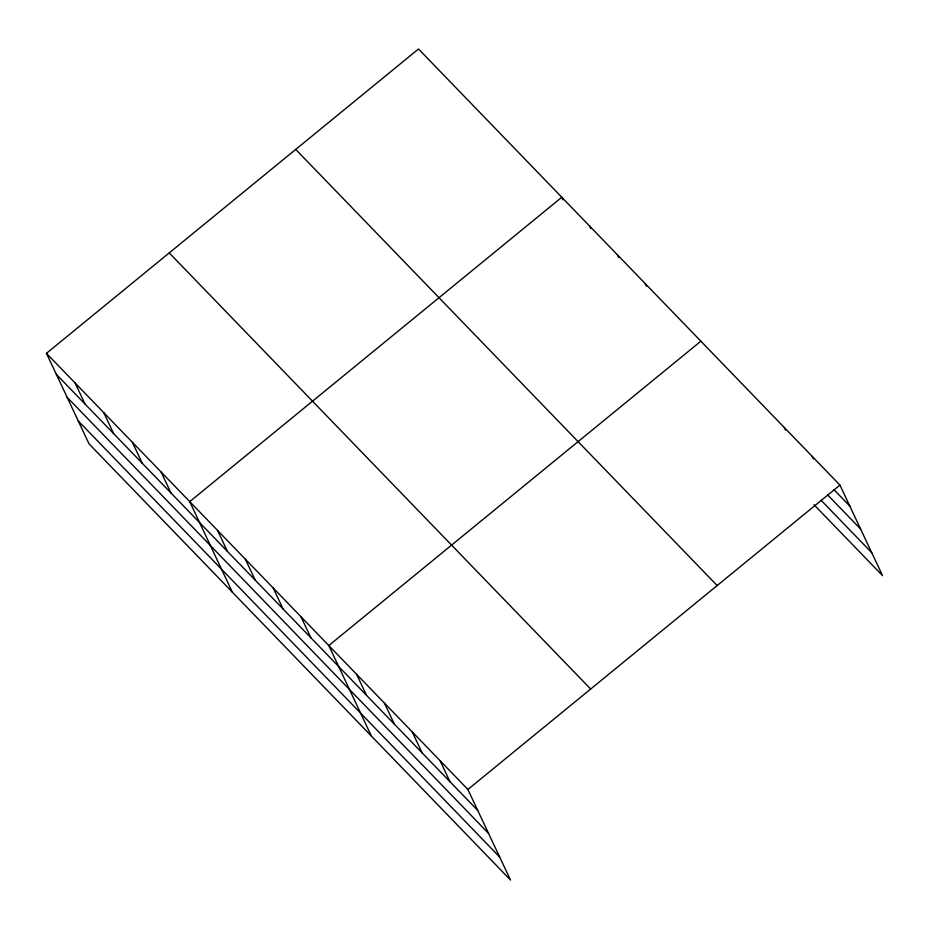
<?xml version="1.0" encoding="UTF-8"?>
<svg xmlns="http://www.w3.org/2000/svg" width="929" height="929" viewBox="0 0 929 929"><rect width="100%" height="100%" fill="white"/><g stroke="black" fill="none" stroke-linecap="round" stroke-linejoin="round"><path stroke-width="1.39" d="M46.45 353.345L467.891 789.476L510.497 880.018L89.056 443.888L46.45 353.345L418.503 48.982L839.944 485.112L882.55 575.655L814.001 504.714M700.872 341.187L328.808 645.55L371.414 736.093M467.891 789.476L839.944 485.112M833.917 489.629L849.814 506.084M827.832 495.111L860.614 529.042M821.085 500.266L871.75 552.697M295.724 149.418L717.165 585.549M169.229 252.909L590.67 689.039M56.321 374.329L477.761 810.448M67.12 397.287L488.561 833.406M78.257 420.93L499.686 857.061M812.132 456.325L813.363 458.949M784.32 427.537L785.551 430.162M645.237 283.612L646.479 286.237M617.425 254.836L618.656 257.449M589.613 226.049L590.844 228.673M563.032 199.886L561.801 197.262L189.737 501.637L232.343 592.179M440.067 760.688L449.938 781.672M412.255 731.913L422.126 752.885M384.443 703.125L394.314 724.097M356.631 674.338L366.502 695.31M300.996 616.775L310.867 637.747M273.184 587.987L283.055 608.959M245.372 559.2L255.243 580.172M217.549 530.413L227.419 551.396M161.077 471.978L170.948 492.951M132.417 442.32L142.288 463.292M103.769 412.662L113.64 433.634M75.11 383.003L84.98 403.987"/></g></svg>
